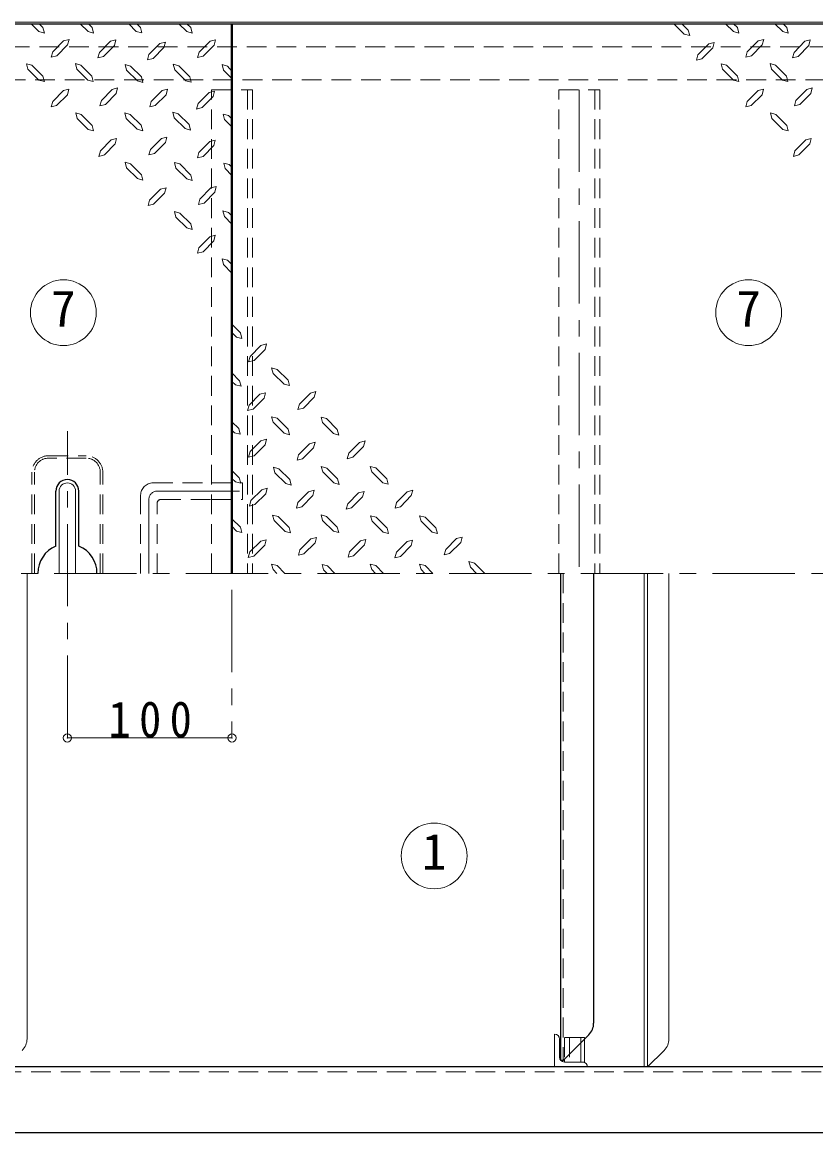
# Model space of a CAD drawing. Units: millimetres at full size, sheet at 1:10; details may follow other scales. Extents: x -2125 to 1925, y -1405 to 1405.
# Drawn here: x -815 to -333, y 315 to 990 of the extents above; entities that cross this region are included whole.
import ezdxf
from ezdxf.enums import TextEntityAlignment as Align

# ---------------------------------------------------------------- set-up
doc = ezdxf.new("R2010")
doc.units = ezdxf.units.MM
doc.header["$LTSCALE"] = 10
doc.header["$PDMODE"] = 32
doc.header["$PDSIZE"] = 5
doc.linetypes.add('CHAIN1', pattern=[8, 5, -1, 1, -1])
doc.linetypes.add('DASHED1', pattern=[1.8, 1.2, -0.6])
doc.layers.add('0-A', color=4, linetype='Continuous', lineweight=9)
doc.styles.add('ＭＳ ゴシック', font='')
doc.styles.get('ＭＳ ゴシック').set_extended_font_data('MS Gothic')

msp = doc.modelspace()

# ---------------------------------------------------------------- linework, layer by layer
at = {"layer": '0-A', "color": 7, "lineweight": 18}
for p, q in [((158.2, 990.02), (-1111.8, 990.02)), ((-792.8, 655.02), (-792.8, 705.02)), ((-782.8, 655.02), (-782.8, 705.02)), ((-437.3, 355.02), (-437.3, 655.02)), ((-435.3, 655.02), (-435.3, 355.02)), ((-491.8, 375.02), (-491.8, 355.02)), ((-488.8, 361.02), (-488.8, 372.02)), ((-473.64, 358.02), (-473.64, 371.94)), ((-475.8, 369.78), (-475.8, 358.02)), ((-485.8, 359.78), (-485.8, 358.02)), ((-485.8, 358.02), (-473.64, 358.02))]:
    msp.add_line(p, q, dxfattribs=at)
at = {"layer": '0-A', "color": 5, "lineweight": 25}
for p, q in [((-946.7, 989.02), (156.2, 989.02)), ((-794.8, 671.6), (-794.8, 705.02)), ((-780.8, 671.6), (-780.8, 705.02)), ((-488.05, 359.03), (-488.05, 655.02)), ((-468.05, 655.02), (-468.05, 381.68)), ((-486.55, 359.03), (-470.98, 374.61)), ((-486.55, 359.03), (-488.05, 359.03)), ((123.2, 355.02), (-1076.8, 355.02)), ((153.2, 315.02), (-1106.8, 315.02))]:
    msp.add_line(p, q, dxfattribs=at)
at = {"layer": '0-A'}
for p, q in [((-809.86, 989.02), (-805.13, 984.29)), ((-779.93, 989.02), (-775.21, 984.29)), ((-775, 989.02), (-772.69, 986.71)), ((-772.69, 986.71), (-771.85, 983.35)), ((-750.36, 989.02), (-745.91, 984.4)), ((-745.6, 989.02), (-743.39, 986.81)), ((-743.39, 986.81), (-742.55, 983.56)), ((-719.98, 989.02), (-715.25, 984.29)), ((-715.15, 989.02), (-712.84, 986.71)), ((-712.84, 986.71), (-711.89, 983.35)), ((-419.4, 989.02), (-413.06, 982.82)), ((-414.42, 989.02), (-410.64, 985.24)), ((-387.86, 989.02), (-383.13, 984.29)), ((-357.93, 989.02), (-353.21, 984.29)), ((-353, 989.02), (-350.69, 986.71)), ((-350.69, 986.71), (-349.85, 983.35)), ((-771.85, 983.35), (-775.21, 984.29)), ((-742.55, 983.56), (-745.91, 984.4)), ((-711.89, 983.35), (-715.25, 984.29)), ((-701.08, 978.52), (-697.72, 979.36)), ((-697.72, 979.36), (-698.66, 976)), ((-349.85, 983.35), (-353.21, 984.29)), ((-796.73, 972.01), (-797.57, 968.75)), ((-794.21, 969.59), (-787.7, 976.21)), ((-768.28, 971.69), (-761.66, 978.41)), ((-765.86, 969.28), (-759.25, 975.89)), ((-738.25, 970.43), (-731.53, 977.15)), ((-735.73, 968.02), (-729.11, 974.63)), ((-731.53, 977.15), (-728.27, 977.99)), ((-728.27, 977.99), (-729.11, 974.63)), ((-707.69, 971.8), (-701.08, 978.52)), ((-705.28, 969.38), (-698.66, 976)), ((-404.76, 970.22), (-398.04, 976.94)), ((-402.24, 967.81), (-395.63, 974.42)), ((-398.04, 976.94), (-394.79, 977.78)), ((-394.79, 977.78), (-395.63, 974.42)), ((-374.73, 972.01), (-375.57, 968.75)), ((-372.21, 969.59), (-365.7, 976.21)), ((-346.28, 971.69), (-339.66, 978.41)), ((-343.86, 969.28), (-337.25, 975.89)), ((-794.21, 969.59), (-797.57, 968.75)), ((-768.28, 971.69), (-769.22, 968.44)), ((-765.86, 969.28), (-769.22, 968.44)), ((-738.25, 970.43), (-739.09, 967.18)), ((-735.73, 968.02), (-739.09, 967.18)), ((-707.69, 971.8), (-708.64, 968.54)), ((-705.28, 969.38), (-708.64, 968.54)), ((-404.76, 970.22), (-405.6, 966.97)), ((-402.24, 967.81), (-405.6, 966.97)), ((-372.21, 969.59), (-375.57, 968.75)), ((-346.28, 971.69), (-347.22, 968.44)), ((-343.86, 969.28), (-347.22, 968.44)), ((-809.33, 963.92), (-812.59, 964.76)), ((-811.75, 961.4), (-812.59, 964.76)), ((-811.75, 961.4), (-805.13, 954.79)), ((-809.33, 963.92), (-802.72, 957.2)), ((-782.03, 961.51), (-782.87, 964.87)), ((-779.62, 963.92), (-782.87, 964.87)), ((-782.03, 961.51), (-775.42, 954.89)), ((-779.62, 963.92), (-772.9, 957.31)), ((-749.38, 963.4), (-752.74, 964.24)), ((-751.79, 960.88), (-752.74, 964.24)), ((-751.79, 960.88), (-745.28, 954.37)), ((-749.38, 963.4), (-742.76, 956.78)), ((-722.5, 961.09), (-723.44, 964.45)), ((-720.08, 963.5), (-723.44, 964.45)), ((-722.5, 961.09), (-715.88, 954.47)), ((-720.08, 963.5), (-713.47, 956.89)), ((-690.47, 963.4), (-693.83, 964.24)), ((-692.89, 960.88), (-693.83, 964.24)), ((-692.89, 960.88), (-687.8, 955.79)), ((-690.47, 963.4), (-687.8, 960.34)), ((-387.33, 963.92), (-390.59, 964.76)), ((-389.75, 961.4), (-390.59, 964.76)), ((-389.75, 961.4), (-383.13, 954.79)), ((-387.33, 963.92), (-380.72, 957.2)), ((-360.03, 961.51), (-360.87, 964.87)), ((-357.62, 963.92), (-360.87, 964.87)), ((-360.03, 961.51), (-353.42, 954.89)), ((-357.62, 963.92), (-350.9, 957.31)), ((-772.06, 954.05), (-775.42, 954.89)), ((-772.9, 957.31), (-772.06, 954.05)), ((-741.92, 953.42), (-745.28, 954.37)), ((-742.76, 956.78), (-741.92, 953.42)), ((-712.52, 953.63), (-715.88, 954.47)), ((-713.47, 956.89), (-712.52, 953.63)), ((-350.06, 954.05), (-353.42, 954.89)), ((-350.9, 957.31), (-350.06, 954.05)), ((-796.73, 941.77), (-790.12, 948.49)), ((-794.32, 939.35), (-787.7, 945.97)), ((-790.12, 948.49), (-786.86, 949.33)), ((-786.86, 949.33), (-787.7, 945.97)), ((-767.12, 942.5), (-760.51, 949.12)), ((-764.71, 940.09), (-758.09, 946.7)), ((-760.51, 949.12), (-757.25, 950.06)), ((-757.25, 950.06), (-758.09, 946.7)), ((-736.88, 941.77), (-730.27, 948.49)), ((-734.36, 939.35), (-727.85, 945.97)), ((-730.27, 948.49), (-726.91, 949.33)), ((-726.91, 949.33), (-727.85, 945.97)), ((-708.32, 940.61), (-701.71, 947.23)), ((-701.71, 947.23), (-698.45, 948.17)), ((-698.45, 948.17), (-699.29, 944.81)), ((-374.73, 941.77), (-368.12, 948.49)), ((-372.32, 939.35), (-365.7, 945.97)), ((-368.12, 948.49), (-364.86, 949.33)), ((-364.86, 949.33), (-365.7, 945.97)), ((-345.12, 942.5), (-338.51, 949.12)), ((-342.71, 940.09), (-336.09, 946.7)), ((-338.51, 949.12), (-335.25, 950.06)), ((-335.25, 950.06), (-336.09, 946.7)), ((-796.73, 941.77), (-797.68, 938.51)), ((-794.32, 939.35), (-797.68, 938.51)), ((-767.12, 942.5), (-768.07, 939.14)), ((-764.71, 940.09), (-768.07, 939.14)), ((-736.88, 941.77), (-737.72, 938.51)), ((-734.36, 939.35), (-737.72, 938.51)), ((-708.32, 940.61), (-709.27, 937.25)), ((-705.91, 938.2), (-699.29, 944.81)), ((-374.73, 941.77), (-375.68, 938.51)), ((-372.32, 939.35), (-375.68, 938.51)), ((-345.12, 942.5), (-346.07, 939.14)), ((-342.71, 940.09), (-346.07, 939.14)), ((-779.41, 933.89), (-782.66, 934.84)), ((-781.82, 931.48), (-782.66, 934.84)), ((-779.41, 933.89), (-772.69, 927.28)), ((-749.59, 934), (-752.95, 934.94)), ((-752, 931.58), (-752.95, 934.94)), ((-752, 931.58), (-745.39, 924.97)), ((-749.59, 934), (-742.97, 927.38)), ((-720.5, 934.42), (-723.76, 935.36)), ((-722.92, 932), (-723.76, 935.36)), ((-722.92, 932), (-716.3, 925.39)), ((-720.5, 934.42), (-713.78, 927.8)), ((-705.91, 938.2), (-709.27, 937.25)), ((-689.84, 933.37), (-693.2, 934.21)), ((-692.26, 930.85), (-693.2, 934.21)), ((-689.84, 933.37), (-687.8, 931.32)), ((-357.41, 933.89), (-360.66, 934.84)), ((-359.82, 931.48), (-360.66, 934.84)), ((-357.41, 933.89), (-350.69, 927.28)), ((-781.82, 931.48), (-775.21, 924.86)), ((-771.85, 924.02), (-775.21, 924.86)), ((-772.69, 927.28), (-771.85, 924.02)), ((-742.03, 924.02), (-745.39, 924.97)), ((-742.97, 927.38), (-742.03, 924.02)), ((-712.94, 924.44), (-716.3, 925.39)), ((-713.78, 927.8), (-712.94, 924.44)), ((-692.26, 930.85), (-687.8, 926.39)), ((-359.82, 931.48), (-353.21, 924.86)), ((-349.85, 924.02), (-353.21, 924.86)), ((-350.69, 927.28), (-349.85, 924.02)), ((-737.3, 912.68), (-730.69, 919.3)), ((-701.29, 917.51), (-697.93, 918.35)), ((-697.93, 918.35), (-698.87, 914.99)), ((-767.75, 911.84), (-768.7, 908.48)), ((-765.34, 909.43), (-758.72, 916.04)), ((-737.3, 912.68), (-738.25, 909.32)), ((-734.89, 910.27), (-728.27, 916.88)), ((-707.9, 910.79), (-701.29, 917.51)), ((-705.38, 908.38), (-698.87, 914.99)), ((-345.75, 911.84), (-346.7, 908.48)), ((-343.34, 909.43), (-336.72, 916.04)), ((-765.34, 909.43), (-768.7, 908.48)), ((-751.79, 901.55), (-752.74, 904.91)), ((-749.38, 903.97), (-752.74, 904.91)), ((-734.89, 910.27), (-738.25, 909.32)), ((-719.45, 903.86), (-722.71, 904.7)), ((-721.87, 901.34), (-722.71, 904.7)), ((-707.9, 910.79), (-708.74, 907.54)), ((-705.38, 908.38), (-708.74, 907.54)), ((-343.34, 909.43), (-346.7, 908.48)), ((-751.79, 901.55), (-745.28, 894.94)), ((-749.38, 903.97), (-742.76, 897.35)), ((-721.87, 901.34), (-715.25, 894.73)), ((-719.45, 903.86), (-712.73, 897.14)), ((-691.94, 901.03), (-692.78, 904.39)), ((-689.42, 903.55), (-692.78, 904.39)), ((-691.94, 901.03), (-687.8, 896.88)), ((-689.42, 903.55), (-687.8, 901.92)), ((-741.92, 893.99), (-745.28, 894.94)), ((-742.76, 897.35), (-741.92, 893.99)), ((-711.89, 893.89), (-715.25, 894.73)), ((-712.73, 897.14), (-711.89, 893.89)), ((-737.83, 881.92), (-731.21, 888.53)), ((-735.41, 879.5), (-728.8, 886.12)), ((-707.27, 882.55), (-700.66, 889.27)), ((-704.75, 880.13), (-698.24, 886.75)), ((-700.66, 889.27), (-697.3, 890.11)), ((-697.3, 890.11), (-698.24, 886.75)), ((-737.83, 881.92), (-738.77, 878.56)), ((-735.41, 879.5), (-738.77, 878.56)), ((-707.27, 882.55), (-708.11, 879.29)), ((-704.75, 880.13), (-708.11, 879.29)), ((-719.45, 874.04), (-722.81, 874.88)), ((-721.87, 871.52), (-722.81, 874.88)), ((-721.87, 871.52), (-715.25, 865.01)), ((-719.45, 874.04), (-712.84, 867.43)), ((-692.36, 871.94), (-693.31, 875.3)), ((-689.95, 874.46), (-693.31, 875.3)), ((-692.36, 871.94), (-687.8, 867.19)), ((-689.95, 874.46), (-687.8, 872.31)), ((-711.89, 864.07), (-715.25, 865.01)), ((-712.84, 867.43), (-711.89, 864.07)), ((-707.9, 852.94), (-701.29, 859.55)), ((-701.29, 859.55), (-697.93, 860.5)), ((-697.93, 860.5), (-698.87, 857.14)), ((-707.9, 852.94), (-708.74, 849.58)), ((-705.38, 850.52), (-708.74, 849.58)), ((-705.38, 850.52), (-698.87, 857.14)), ((-692.89, 842.86), (-693.83, 846.22)), ((-690.47, 845.38), (-693.83, 846.22)), ((-690.47, 845.38), (-687.8, 842.7)), ((-692.89, 842.86), (-687.8, 837.56)), ((-682.7, 801.18), (-687.8, 806.47)), ((-685.12, 798.66), (-687.8, 801.34)), ((-685.12, 798.66), (-681.76, 797.82)), ((-682.7, 801.18), (-681.76, 797.82)), ((-670.21, 793.51), (-676.72, 786.9)), ((-667.69, 791.1), (-674.3, 784.48)), ((-670.21, 793.51), (-666.85, 794.46)), ((-667.69, 791.1), (-666.85, 794.46)), ((-677.66, 783.54), (-676.72, 786.9)), ((-674.3, 784.48), (-677.66, 783.54)), ((-683.23, 772.09), (-687.8, 776.84)), ((-663.7, 779.97), (-660.34, 779.02)), ((-662.75, 776.61), (-663.7, 779.97)), ((-656.14, 769.99), (-662.75, 776.61)), ((-653.72, 772.51), (-660.34, 779.02)), ((-685.64, 769.57), (-687.8, 771.73)), ((-685.64, 769.57), (-682.28, 768.73)), ((-683.23, 772.09), (-682.28, 768.73)), ((-656.14, 769.99), (-652.78, 769.15)), ((-653.72, 772.51), (-652.78, 769.15)), ((-670.84, 763.9), (-677.35, 757.29)), ((-670.84, 763.9), (-667.48, 764.74)), ((-668.32, 761.49), (-667.48, 764.74)), ((-640.18, 764.53), (-646.79, 757.92)), ((-640.18, 764.53), (-636.82, 765.48)), ((-637.76, 762.12), (-636.82, 765.48)), ((-678.29, 753.93), (-677.35, 757.29)), ((-668.32, 761.49), (-674.93, 754.77)), ((-637.76, 762.12), (-644.38, 755.5)), ((-674.93, 754.77), (-678.29, 753.93)), ((-663.7, 750.15), (-660.34, 749.31)), ((-662.86, 746.89), (-663.7, 750.15)), ((-653.72, 742.69), (-660.34, 749.31)), ((-633.67, 750.04), (-630.31, 749.1)), ((-632.83, 746.68), (-633.67, 750.04)), ((-683.65, 743.01), (-687.8, 747.16)), ((-683.65, 743.01), (-682.81, 739.65)), ((-656.14, 740.17), (-662.86, 746.89)), ((-653.72, 742.69), (-652.88, 739.33)), ((-626.21, 740.07), (-632.83, 746.68)), ((-623.8, 742.48), (-630.31, 749.1)), ((-686.17, 740.49), (-687.8, 742.12)), ((-686.17, 740.49), (-682.81, 739.65)), ((-670.21, 735.66), (-666.85, 736.5)), ((-667.69, 733.24), (-666.85, 736.5)), ((-656.14, 740.17), (-652.88, 739.33)), ((-626.21, 740.07), (-622.85, 739.12)), ((-623.8, 742.48), (-622.85, 739.12)), ((-677.66, 725.68), (-676.72, 729.04)), ((-670.21, 735.66), (-676.72, 729.04)), ((-667.69, 733.24), (-674.3, 726.52)), ((-640.7, 733.77), (-647.32, 727.15)), ((-638.29, 731.35), (-644.9, 724.74)), ((-640.7, 733.77), (-637.34, 734.71)), ((-638.29, 731.35), (-637.34, 734.71)), ((-610.25, 734.61), (-616.87, 727.99)), ((-610.25, 734.61), (-606.89, 735.55)), ((-607.84, 732.19), (-606.89, 735.55)), ((-674.3, 726.52), (-677.66, 725.68)), ((-683.33, 713.19), (-687.8, 717.65)), ((-662.65, 719.59), (-659.29, 718.65)), ((-661.81, 716.23), (-662.65, 719.59)), ((-655.09, 709.62), (-661.81, 716.23)), ((-652.67, 712.03), (-659.29, 718.65)), ((-633.56, 720.01), (-630.2, 719.07)), ((-632.62, 716.65), (-633.56, 720.01)), ((-626, 710.04), (-632.62, 716.65)), ((-623.59, 712.45), (-630.2, 719.07)), ((-603.74, 720.01), (-600.38, 719.17)), ((-602.9, 716.76), (-603.74, 720.01)), ((-596.18, 710.14), (-602.9, 716.76)), ((-593.77, 712.56), (-600.38, 719.17)), ((-685.75, 710.67), (-687.8, 712.72)), ((-685.75, 710.67), (-682.39, 709.83)), ((-683.33, 713.19), (-682.39, 709.83)), ((-655.09, 709.62), (-651.83, 708.67)), ((-652.67, 712.03), (-651.83, 708.67)), ((-626, 710.04), (-622.64, 709.09)), ((-623.59, 712.45), (-622.64, 709.09)), ((-596.18, 710.14), (-592.93, 709.2)), ((-593.77, 712.56), (-592.93, 709.2)), ((-669.68, 705.84), (-676.3, 699.22)), ((-667.27, 703.42), (-673.88, 696.81)), ((-669.68, 705.84), (-666.32, 706.78)), ((-667.27, 703.42), (-666.32, 706.78)), ((-641.23, 704.68), (-647.74, 698.07)), ((-638.71, 702.27), (-645.32, 695.55)), ((-641.23, 704.68), (-637.87, 705.52)), ((-638.71, 702.27), (-637.87, 705.52)), ((-610.88, 703.95), (-617.5, 697.33)), ((-610.88, 703.95), (-607.52, 704.89)), ((-608.47, 701.53), (-607.52, 704.89)), ((-581.27, 704.68), (-587.89, 698.07)), ((-578.86, 702.27), (-585.47, 695.55)), ((-581.27, 704.68), (-577.91, 705.52)), ((-578.86, 702.27), (-577.91, 705.52)), ((-677.14, 695.86), (-676.3, 699.22)), ((-673.88, 696.81), (-677.14, 695.86)), ((-648.68, 694.71), (-647.74, 698.07)), ((-645.32, 695.55), (-648.68, 694.71)), ((-618.34, 693.97), (-617.5, 697.33)), ((-608.47, 701.53), (-615.08, 694.92)), ((-588.73, 694.71), (-587.89, 698.07)), ((-585.47, 695.55), (-588.73, 694.71)), ((-663.07, 690.4), (-659.71, 689.56)), ((-662.12, 687.15), (-663.07, 690.4)), ((-653.09, 682.95), (-659.71, 689.56)), ((-633.67, 690.61), (-630.31, 689.67)), ((-632.83, 687.25), (-633.67, 690.61)), ((-623.8, 683.16), (-630.31, 689.67)), ((-615.08, 694.92), (-618.34, 693.97)), ((-603.53, 689.98), (-600.17, 689.14)), ((-602.69, 686.73), (-603.53, 689.98)), ((-593.56, 682.53), (-600.17, 689.14)), ((-563.84, 682.63), (-570.46, 689.25)), ((-682.7, 683.16), (-687.8, 688.25)), ((-685.12, 680.64), (-687.8, 683.7)), ((-682.7, 683.16), (-681.76, 679.8)), ((-655.51, 680.53), (-662.12, 687.15)), ((-653.09, 682.95), (-652.15, 679.59)), ((-626.21, 680.64), (-632.83, 687.25)), ((-623.8, 683.16), (-622.85, 679.8)), ((-595.97, 680.11), (-602.69, 686.73)), ((-593.56, 682.53), (-592.72, 679.17)), ((-566.26, 680.11), (-572.87, 686.83)), ((-563.84, 682.63), (-563, 679.27)), ((-685.12, 680.64), (-681.76, 679.8)), ((-670.31, 674.65), (-666.95, 675.49)), ((-667.9, 672.24), (-666.95, 675.49)), ((-655.51, 680.53), (-652.15, 679.59)), ((-639.86, 676.02), (-646.48, 669.4)), ((-639.86, 676.02), (-636.5, 676.86)), ((-637.34, 673.6), (-636.5, 676.86)), ((-626.21, 680.64), (-622.85, 679.8)), ((-609.73, 674.76), (-606.37, 675.6)), ((-607.31, 672.34), (-606.37, 675.6)), ((-595.97, 680.11), (-592.72, 679.17)), ((-581.38, 674.44), (-578.02, 675.28)), ((-578.86, 672.03), (-578.02, 675.28)), ((-566.26, 680.11), (-563, 679.27)), ((-551.35, 676.23), (-557.96, 669.61)), ((-551.35, 676.23), (-547.99, 677.07)), ((-548.83, 673.81), (-547.99, 677.07)), ((-670.31, 674.65), (-676.93, 668.04)), ((-667.9, 672.24), (-674.51, 665.52)), ((-647.32, 666.04), (-646.48, 669.4)), ((-637.34, 673.6), (-644.06, 666.88)), ((-609.73, 674.76), (-616.34, 668.14)), ((-607.31, 672.34), (-613.93, 665.62)), ((-581.38, 674.44), (-587.89, 667.83)), ((-558.8, 666.25), (-557.96, 669.61)), ((-548.83, 673.81), (-555.55, 667.09)), ((-677.87, 664.68), (-676.93, 668.04)), ((-674.51, 665.52), (-677.87, 664.68)), ((-644.06, 666.88), (-647.32, 666.04)), ((-555.55, 667.09), (-558.8, 666.25)), ((-812.3, 372.16), (-812.3, 655.02)), ((-663.7, 660.69), (-660.34, 659.74)), ((-662.75, 657.33), (-663.7, 660.69)), ((-660.44, 655.02), (-662.75, 657.33)), ((-655.61, 655.02), (-660.34, 659.74)), ((-633.04, 660.48), (-629.68, 659.64)), ((-632.2, 657.22), (-633.04, 660.48)), ((-629.99, 655.02), (-632.2, 657.22)), ((-625.24, 655.02), (-629.68, 659.64)), ((-603.74, 660.69), (-600.38, 659.74)), ((-602.9, 657.33), (-603.74, 660.69)), ((-600.59, 655.02), (-602.9, 657.33)), ((-595.66, 655.02), (-600.38, 659.74)), ((-565.73, 655.02), (-570.46, 659.74)), ((-539.17, 655.02), (-542.95, 658.8)), ((-534.19, 655.02), (-540.53, 661.21)), ((-422.3, 372.16), (-422.3, 655.02)), ((-787.8, 555.02), (-687.8, 555.02)), ((-435.3, 355.02), (-425.23, 365.09))]:
    msp.add_line(p, q, dxfattribs=at)
at = {"layer": '0-A', "color": 1, "lineweight": 40}
msp.add_line((-687.8, 655.02), (-687.8, 989.02), dxfattribs=at)
at = {"layer": '0-A', "linetype": 'DASHED1'}
for p, q in [((143.2, 975.02), (-940.8, 975.02)), ((-933.33, 955.02), (123.2, 955.02)), ((-678.3, 949.02), (-678.3, 655.02)), ((-467.3, 949.02), (-467.3, 655.02)), ((-700.3, 710.02), (-681.3, 710.02)), ((-681.3, 700.02), (-681.3, 710.02)), ((-700.3, 700.02), (-681.3, 700.02)), ((-482.8, 373.02), (-482.8, 358.02)), ((-475.8, 373.02), (-475.8, 369.78))]:
    msp.add_line(p, q, dxfattribs=at)
at = {"layer": '0-A', "color": 7, "linetype": 'DASHED1', "lineweight": 18}
for p, q in [((-700.3, 949.02), (-675.3, 949.02)), ((-700.3, 655.02), (-700.3, 949.02)), ((-675.3, 949.02), (-675.3, 655.02)), ((-489.3, 949.02), (-464.3, 949.02)), ((-489.3, 655.02), (-489.3, 949.02)), ((-464.3, 949.02), (-464.3, 655.02)), ((-799.3, 726.52), (-776.3, 726.52)), ((-776.3, 725.02), (-799.3, 725.02)), ((-809.3, 655.02), (-809.3, 716.52)), ((-807.8, 655.02), (-807.8, 716.52)), ((-767.8, 655.02), (-767.8, 716.52)), ((-766.3, 655.02), (-766.3, 716.52)), ((-735.8, 710.02), (-700.3, 710.02)), ((-743.3, 655.02), (-743.3, 702.52)), ((-733.3, 655.02), (-733.3, 697.52)), ((-730.8, 700.02), (-700.3, 700.02)), ((-486.55, 655.02), (-486.55, 359.03)), ((-1079.8, 352.02), (126.2, 352.02))]:
    msp.add_line(p, q, dxfattribs=at)
at = {"layer": '0-A', "linetype": 'CHAIN1'}
for p, q in [((-476.8, 949.02), (-476.8, 655.02)), ((-787.8, 555.02), (-787.8, 741.52)), ((-733.3, 705.02), (-681.3, 705.02)), ((-738.3, 655.02), (-738.3, 700.02)), ((-1355.8, 655.02), (563.2, 655.02)), ((-687.8, 645.02), (-687.8, 555.02))]:
    msp.add_line(p, q, dxfattribs=at)
at = {"layer": '0-A'}
for points in [[(-805.03, 989.02), (-802.72, 986.71), (-801.77, 983.45), (-805.13, 984.29)], [(-383.03, 989.02), (-380.72, 986.71), (-379.77, 983.45), (-383.13, 984.29)], [(-796.73, 972.01), (-790.12, 978.73), (-786.76, 979.57), (-787.7, 976.21)], [(-761.66, 978.41), (-758.41, 979.25), (-759.25, 975.89)], [(-410.64, 985.24), (-409.7, 981.88), (-413.06, 982.82)], [(-374.73, 972.01), (-368.12, 978.73), (-364.76, 979.57), (-365.7, 976.21)], [(-339.66, 978.41), (-336.41, 979.25), (-337.25, 975.89)], [(-802.72, 957.2), (-801.77, 953.95), (-805.13, 954.79)], [(-380.72, 957.2), (-379.77, 953.95), (-383.13, 954.79)], [(-767.75, 911.84), (-761.14, 918.46), (-757.88, 919.4), (-758.72, 916.04)], [(-730.69, 919.3), (-727.33, 920.14), (-728.27, 916.88)], [(-345.75, 911.84), (-339.14, 918.46), (-335.88, 919.4), (-336.72, 916.04)], [(-731.21, 888.53), (-727.85, 889.37), (-728.8, 886.12)], [(-644.38, 755.5), (-647.74, 754.66), (-646.79, 757.92)], [(-607.84, 732.19), (-614.45, 725.58), (-617.71, 724.63), (-616.87, 727.99)], [(-644.9, 724.74), (-648.26, 723.9), (-647.32, 727.15)], [(-572.87, 686.83), (-573.82, 690.09), (-570.46, 689.25)], [(-578.86, 672.03), (-585.47, 665.31), (-588.83, 664.47), (-587.89, 667.83)], [(-613.93, 665.62), (-617.18, 664.78), (-616.34, 668.14)], [(-542.95, 658.8), (-543.89, 662.16), (-540.53, 661.21)], [(-570.56, 655.02), (-572.87, 657.33), (-573.82, 660.58), (-570.46, 659.74)]]:
    msp.add_lwpolyline(points, dxfattribs=at)
at = {"layer": '0-A', "linetype": 'DASHED1'}
msp.add_lwpolyline([(-473.64, 371.94), (-473.64, 373.02), (-485.8, 373.02), (-485.8, 359.78)], dxfattribs=at)
at = {"layer": '0-A', "color": 7, "lineweight": 18}
for centre in [(-790.21, 813.47), (-373.92, 813.47), (-564.92, 483.3)]:
    msp.add_circle(centre, 20, dxfattribs=at)
at = {"layer": '0-A', "color": 7, "linetype": 'DASHED1', "lineweight": 18}
for centre, radius, start, end in [((-799.3, 716.52), 10, 90, 180), ((-799.3, 716.52), 8.5, 90, 180), ((-776.3, 716.52), 10, 0, 90), ((-776.3, 716.52), 8.5, 0, 90), ((-735.8, 702.52), 7.5, 90, 180), ((-730.8, 697.52), 2.5, 90, 180)]:
    msp.add_arc(centre, radius, start, end, dxfattribs=at)
at = {"layer": '0-A', "color": 5, "lineweight": 25}
for centre, radius, start, end in [((-787.8, 705.02), 7, 0, 180), ((-787.8, 655.02), 18, 112.88538, 180), ((-787.8, 655.02), 18, 0, 67.11462), ((-478.05, 381.68), 10, 315, 360)]:
    msp.add_arc(centre, radius, start, end, dxfattribs=at)
at = {"layer": '0-A', "color": 7, "lineweight": 18}
for centre, radius, start, end in [((-787.8, 705.02), 5, 0, 180), ((-491.8, 372.02), 3, 0, 90), ((-485.8, 361.02), 3, 180, 270), ((-474.8, 355.02), 3, 0, 90)]:
    msp.add_arc(centre, radius, start, end, dxfattribs=at)
at = {"layer": '0-A', "linetype": 'CHAIN1'}
msp.add_arc((-733.3, 700.02), 5, 90, 180, dxfattribs=at)
at = {"layer": '0-A'}
for centre in [(-822.3, 372.16), (-432.3, 372.16)]:
    msp.add_arc(centre, 10, 315, 360, dxfattribs=at)
for p in [(-787.8, 555.02), (-687.8, 555.02)]:
    msp.add_point(p, dxfattribs=at)

# ---------------------------------------------------------------- texts
at = {"layer": '0-A', "color": 7, "style": 'ＭＳ ゴシック'}
for s, p in [('7', (-797.71, 798.47)), ('7', (-381.42, 798.47)), ('1', (-572.42, 468.3))]:
    msp.add_text(s, height=21.99, dxfattribs=at).set_placement(p, align=Align.BOTTOM_LEFT)
at = {"layer": '0-A', "color": 7, "insert": (-762.8, 555.02), "char_height": 21.99, "attachment_point": 7, "style": 'ＭＳ ゴシック'}
msp.add_mtext('\\T1.38;\\W0.9;100', dxfattribs=at)

doc.saveas('drawing.dxf')
